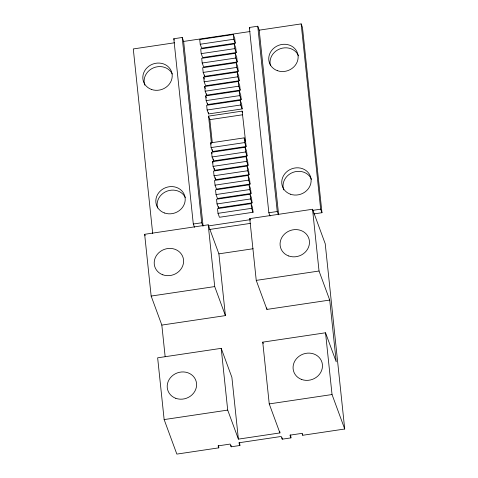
<?xml version="1.0" encoding="UTF-8"?>
<svg xmlns="http://www.w3.org/2000/svg" width="478" height="478" viewBox="0 0 478 478"><rect width="100%" height="100%" fill="white"/><g stroke="black" fill="none" stroke-linecap="round" stroke-linejoin="round"><path stroke-width="0.72" d="M194.51 227.307L193.303 224.027L173.807 38.742L182.202 37.493L183.648 41.431L203.066 225.969M270.058 216.038L268.851 212.758L249.355 27.473L257.75 26.224L259.201 30.162L278.62 214.7M174.518 42.787L133.284 48.941L152.697 233.479M183.648 41.431L250.066 31.524M259.201 30.162L301.17 23.9L302.472 27.431L321.969 212.71L313.867 213.917M233.3 34.535L199.72 39.543L200.216 44.239L201.662 48.176L235.242 43.169L234.746 38.467L233.3 34.535L233.796 39.232L235.242 43.169M200.216 44.239L233.796 39.232M234.286 43.928L200.712 48.935L201.202 53.632L202.654 57.569L236.234 52.562L235.738 47.866L234.286 43.928L234.782 48.625L236.234 52.562M201.202 53.632L234.782 48.625M235.278 53.321L201.698 58.328L202.194 63.024L203.64 66.962L237.219 61.955L236.724 57.258L235.278 53.321L235.774 58.017L237.219 61.955M202.194 63.024L235.774 58.017M236.263 62.714L202.69 67.727L203.18 72.423L204.632 76.361L238.205 71.353L237.715 66.651L236.263 62.714L236.759 67.416L238.205 71.353M203.18 72.423L236.759 67.416M203.676 77.119L237.255 72.112L238.701 76.05L239.197 80.746L205.618 85.753L204.172 81.816L203.676 77.119L204.399 79.085M204.172 81.816L237.745 76.809L239.197 80.746M204.662 86.512L238.241 81.505L239.693 85.443L240.183 90.139L206.61 95.146L205.158 91.208L204.662 86.512L205.391 88.484M205.158 91.208L238.737 86.201L240.183 90.139M205.654 95.911L239.233 90.898L240.679 94.835L241.175 99.532L207.595 104.545L206.149 100.607L205.654 95.911L206.376 97.876M206.149 100.607L239.723 95.6L241.175 99.532M240.219 100.296L206.639 105.303L207.135 110L208.587 113.937L242.161 108.93L241.671 104.234L240.219 100.296L240.715 104.993L242.161 108.93M207.135 110L240.715 104.993M211.425 143.328L208.563 116.124L242.137 111.117L242.573 112.294M208.563 116.124L209.86 119.655L242.71 114.756M210.595 142.88L244.174 137.873L245.62 141.811L246.116 146.507L212.537 151.514L211.091 147.577L210.595 142.88L211.079 144.195M245.62 141.811L242.137 111.117M211.091 147.577L244.67 142.569L246.116 146.507M211.587 152.273L245.16 147.266L246.612 151.203L247.102 155.9L213.529 160.907L212.077 156.975L211.587 152.273L212.065 153.587M212.077 156.975L245.656 151.962L247.102 155.9M212.573 161.672L246.152 156.665L247.598 160.596L248.094 165.298L214.514 170.305L213.069 166.368L212.573 161.672L213.057 162.98M213.069 166.368L246.642 161.361L248.094 165.298M247.138 166.057L213.558 171.064L214.054 175.761L215.506 179.698L249.08 174.691L248.59 169.995L247.138 166.057L247.634 170.754L249.08 174.691M214.054 175.761L247.634 170.754M248.13 175.45L214.55 180.457L215.046 185.153L216.492 189.091L250.072 184.084L249.576 179.387L248.13 175.45L248.62 180.146L250.072 184.084M215.046 185.153L248.62 180.146M249.116 184.843L215.536 189.856L216.032 194.552L217.484 198.489L251.058 193.482L250.568 188.78L249.116 184.843L249.612 189.545L251.058 193.482M216.032 194.552L249.612 189.545M250.108 194.241L216.528 199.248L217.024 203.945L218.47 207.882L252.049 202.875L251.553 198.179L250.108 194.241L250.597 198.938L252.049 202.875M217.024 203.945L250.597 198.938M251.093 203.634L217.514 208.641L218.01 213.337L219.456 217.275L253.035 212.268L252.539 207.571L251.093 203.634L251.589 208.33L253.035 212.268M218.01 213.337L251.589 208.33M193.303 224.027L201.698 222.772L202.905 226.052M268.851 212.758L277.246 211.503L278.453 214.783M144.649 234.304L208.211 224.821L218.894 253.848L225.395 315.605L161.827 325.082L151.15 296.061L144.649 234.304L145.157 235.684M279.917 432.931L269.239 403.91L262.745 342.146L325.536 332.784L336.225 361.822L329.724 300.065L266.927 309.415L256.244 280.389L249.743 218.625L312.54 209.262L325.219 243.732L344.716 429.011L302.741 435.273L302.036 433.355L289.955 435.159L290.947 437.878L282.217 439.18L281.219 436.462L238.91 442.771L239.908 445.49L231.179 446.793L230.181 444.068L218.093 445.878L218.816 447.844L176.842 454.1L164.145 419.582L157.644 357.825L221.212 348.343L231.89 377.363L238.391 439.127L279.917 432.931L279.767 431.461M208.312 225.939L250.376 219.665M312.57 210.392L320.666 209.179L321.969 212.71M209.304 229.512L250.538 223.363M218.894 253.848L253.137 248.739M151.15 296.061L214.712 286.579L225.395 315.605M256.244 280.389L319.035 271.02L329.724 300.065M164.145 419.582L227.707 410.1L238.391 439.127M269.239 403.91L332.037 394.541L344.716 429.011M249.355 27.473L249.839 28.788M249.743 218.625L250.251 220.011M173.807 38.742L174.291 40.056M262.745 342.146L263.253 343.527M301.17 23.9L320.666 209.179M312.54 209.262L319.035 271.02M325.536 332.784L332.037 394.541M302.586 433.791L302.741 435.273M257.75 26.224L277.246 211.503M290.636 434.908L290.947 437.878M282.062 437.693L282.217 439.18M266.766 307.934L266.927 309.415M237.255 72.112L237.745 76.809M238.241 81.505L238.737 86.201M239.233 90.898L239.723 95.6M244.174 137.873L244.67 142.569M245.16 147.266L245.656 151.962M246.152 156.665L246.642 161.361M209.86 119.655L212.256 142.45M204.488 75.016L204.632 76.361M206.466 93.808L206.61 95.146M207.452 103.2L207.595 104.545M208.444 112.593L208.587 113.937M212.334 149.566L212.471 150.863M213.313 158.899L213.529 160.907M214.305 168.292L214.514 170.305M215.291 177.685L215.506 179.698M218.327 206.538L218.47 207.882M239.598 442.52L239.908 445.49M208.211 224.821L214.712 286.579M221.212 348.343L227.707 410.1M231.023 445.305L231.179 446.793M182.202 37.493L201.698 222.772M218.583 445.621L218.816 447.844M161.827 325.082L165.155 356.69M157.579 208.008A14.866 13.468 -20.2 0 1 167.019 191.158A14.866 13.468 -20.2 0 1 185.303 197.51M144.792 85.156A14.866 13.468 -20.2 0 1 153.659 67.78A14.866 13.468 -20.2 0 1 172.301 73.988M270.494 65.707A14.866 13.468 -20.2 0 1 280.305 48.726A14.866 13.468 -20.2 0 1 298.511 55.848M283.705 189.897A14.866 13.468 -20.2 0 1 292.936 172.379A14.866 13.468 -20.2 0 1 311.507 179.37M162.807 274.796A14.866 13.468 -20.2 0 0 183.54 259.865A14.866 13.468 -20.2 0 0 160.351 251.476A14.866 13.468 -20.2 0 0 162.807 274.796M301.678 379.49A14.866 13.462 -20.2 0 0 322.411 364.553A14.866 13.462 -20.2 0 0 299.222 356.17A14.866 13.462 -20.2 0 0 301.678 379.49M288.682 255.969A14.866 13.462 -20.2 0 0 309.415 241.037A14.866 13.462 -20.2 0 0 286.226 232.649A14.866 13.462 -20.2 0 0 288.682 255.969M175.802 398.317A14.866 13.468 -20.2 0 0 196.536 383.386A14.866 13.468 -20.2 0 0 173.347 374.997A14.866 13.468 -20.2 0 0 175.802 398.317M277.342 70.66A14.866 13.468 -20.2 0 0 298.075 55.729A14.866 13.468 -20.2 0 0 274.886 47.34A14.866 13.468 -20.2 0 0 277.342 70.66M290.337 194.182A14.866 13.468 -20.2 0 0 311.07 179.25A14.866 13.468 -20.2 0 0 287.887 170.861A14.866 13.468 -20.2 0 0 290.337 194.182M151.424 89.44A14.866 13.468 -20.2 0 0 172.158 74.508A14.866 13.468 -20.2 0 0 148.969 66.119A14.866 13.468 -20.2 0 0 151.424 89.44M164.42 212.961A14.866 13.468 -20.2 0 0 185.153 198.029A14.866 13.468 -20.2 0 0 161.97 189.641A14.866 13.468 -20.2 0 0 164.42 212.961"/></g></svg>
